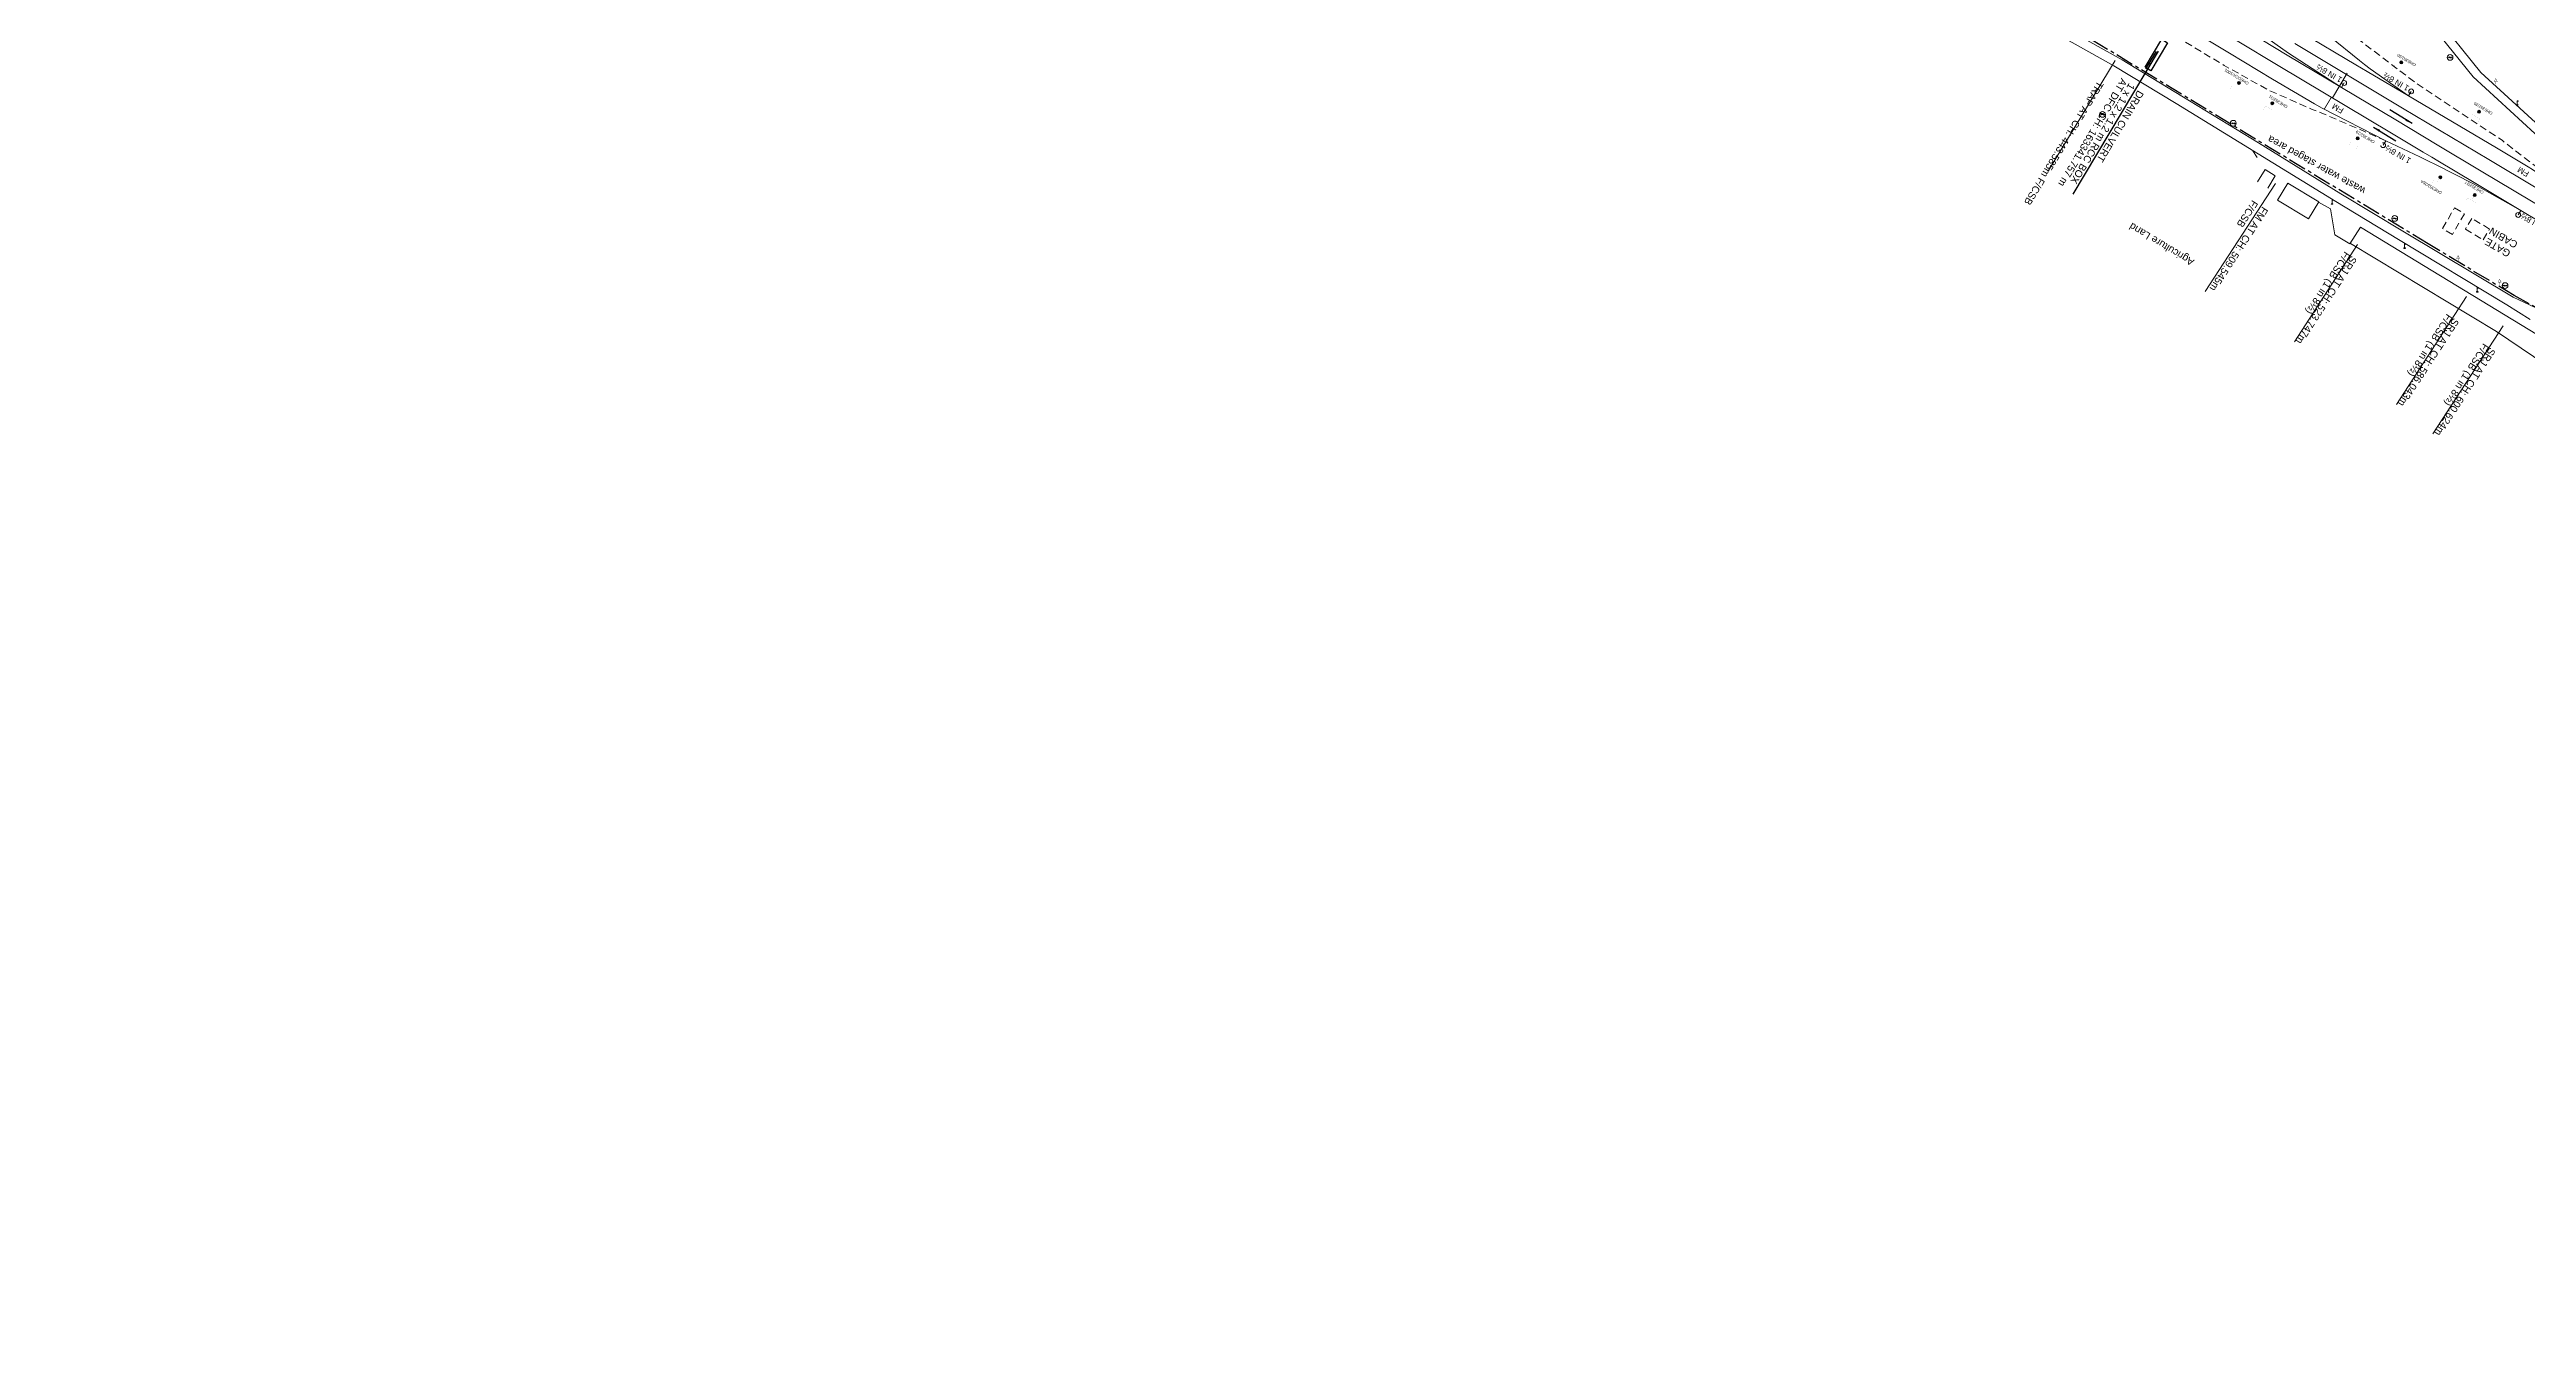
# Model space of a CAD drawing. Header units: metres. Extents: x 593168 to 611286, y 3401475 to 3412398.
# Drawn here: x 599491 to 600350, y 3407672 to 3408114 of the extents above; entities that cross this region are included whole.
import ezdxf

# ---------------------------------------------------------------- set-up
doc = ezdxf.new("R2010")
doc.units = ezdxf.units.M
doc.header["$MEASUREMENT"] = 0
doc.linetypes.add('CENTER', pattern=[2, 1.25, -0.25, 0.25, -0.25])
doc.linetypes.add('DASHED', pattern=[0.75, 0.5, -0.25])
for name, color, linetype, lineweight in [('Compound Wall', 251, 'Continuous', 0), ("DORAHA STN. SRJ's", 251, 'Continuous', 0), ('Electric Pole', 251, 'Continuous', 0), ('Exg track', 7, 'Continuous', 0), ('Existing IR Chainage', 7, 'Continuous', 0), ('Existing IR Track', 7, 'Continuous', 0), ('Fence', 251, 'F-LINE', 0), ('Govt buliding', 251, 'Continuous', 0), ('Lamp_Post', 251, 'Continuous', 0), ('OHE MAST', 8, 'Continuous', 0), ('OHE MAST TEXT', 8, 'Continuous', 0), ('Residential Building Pucca', 251, 'Continuous', 0), ('Side Details', 251, 'Continuous', 0), ('Sign Board', 251, 'Continuous', 0), ('Subroad Edge', 34, 'Continuous', 0), ('Text1', 251, 'Continuous', 0), ('Water Logged Area', 5, 'Continuous', 0)]:
    doc.layers.add(name, color=color, linetype=linetype, lineweight=lineweight)
doc.layers.add('DRAIN CULVERT', color=1, linetype='Continuous')
doc.layers.add('Existing Railway Boundary', color=7, linetype='CENTER')
doc.styles.get("Standard").update_dxf_attribs({"font": 'arial.ttf'})
doc.styles.add('Style-Arial', font='arial.ttf')
doc.linetypes.add('F-LINE', pattern='A,0.6,["X",Standard,S=0.3,R=0,X=0,Y=-0.15],0.1', length=0.7)
doc.dimstyles.new('ISO-25', dxfattribs={"dimtxt": 2.5, "dimasz": 2.5, "dimexe": 1.25, "dimexo": 0.625, "dimtad": 1, "dimtxsty": 'Standard', "dimcen": 2.5, "dimadec": 0, "dimazin": 0, "dimtfac": 1, "dimtmove": 0, "dimatfit": 3, "dimfxl": 1, "dimarcsym": 0})

# ---------------------------------------------------------------- blocks, each defined once
blk = doc.blocks.new('EP')
blk.add_hatch(color=8).paths.add_polyline_path([(-0.21, -0.05), (-0.21, 0.16), (-0.93, -0.01), (-0.31, 0.07), (-0.31, -0.19), (0.31, 0), (0.31, -0.24), (0.94, -0.01), (0.41, -0.1), (0.43, 0.15)])
at = {"color": 8}
for p, q in [((-0.93, -0.01), (-0.21, 0.16)), ((-0.31, 0.07), (-0.93, -0.01)), ((-0.31, -0.19), (-0.31, 0.07)), ((0.31, 0), (-0.31, -0.19)), ((-0.21, 0.16), (-0.21, -0.05)), ((-0.21, -0.05), (0.43, 0.15)), ((0.31, -0.24), (0.31, 0)), ((0.43, 0.15), (0.41, -0.1)), ((0.94, -0.01), (0.31, -0.24)), ((0.41, -0.1), (0.94, -0.01))]:
    blk.add_line(p, q, dxfattribs=at)
blk.add_circle((0, 0), 1, dxfattribs=at)
blk = doc.blocks.new('LP')
for points in [[(0, 0), (0, 1.5)], [(0.25, 1.35), (0.44, 1.35)]]:
    blk.add_lwpolyline(points)
for centre, radius, start, end in [((0.07, 0.99), 0.519, 57.64249, 97.31648), ((0.34, 1.33), 0.094, 11.70118, 168.04763)]:
    blk.add_arc(centre, radius, start, end)
at = {"extrusion": (0, 0, -1)}
blk.add_ellipse((0, 0.01), major_axis=(0.308, 0), ratio=0.400495, dxfattribs=at)
blk.add_ellipse((0.35, 1.36), major_axis=(0.0017, 0.0438), ratio=0.461056, start_param=1.74022, end_param=4.575836)
blk = doc.blocks.new('TSB')
at = {"const_width": 0.132}
blk.add_lwpolyline([(-0.51, 0.84), (0.54, 0.84), (0, 1.85)], close=True, dxfattribs=at)
at = {"const_width": 0.142}
blk.add_lwpolyline([(0, 0.84), (0, 0)], dxfattribs=at)
blk = doc.blocks.new('OHE MAST')
h = blk.add_hatch(color=256)
h.dxf.hatch_style = 1
edge = h.paths.add_edge_path()
edge.add_arc((0, 0), 0.514, 0, 360)
at = {"const_width": 0.01}
for points in [[(1.5, 3.5), (1.5, 2), (-1.5, 2), (-1.5, 3.5)], [(0, 2), (0, 0)]]:
    blk.add_lwpolyline(points, dxfattribs=at)
blk.add_circle((0, 0), 0.514)

msp = doc.modelspace()

# ---------------------------------------------------------------- linework, layer by layer
at = {"layer": 'Compound Wall'}
for points in [[(600277.6837, 3408061.1121, 260.1339), (600281.8565, 3408058.8436, 258.2564), (600283.3077, 3408049.849, 258.6983), (600288.5493, 3408046.6324, 258.5803)], [(600358.8757, 3408011.91, 258.5823), (600292.1717, 3408052.5005, 258.7013), (600288.5493, 3408046.6324, 258.5803)]]:
    msp.add_polyline3d(points, dxfattribs=at)
at = {"layer": "DORAHA STN. SRJ's", "lineweight": 13, "flags": 128}
for points, elevation in [([(600207.1707, 3408110.1842), (600184.0181, 3408072.1024)], 259.883), ([(600262.7021, 3408067.559), (600238.4319, 3408030.1796)], 259.86)]:
    msp.add_lwpolyline(points, dxfattribs=dict(at, elevation=elevation))
at = {"layer": "DORAHA STN. SRJ's", "color": 88, "lineweight": 13, "flags": 128}
msp.add_lwpolyline([(600291.2343, 3408046.4492), (600269.2893, 3408012.651)], dxfattribs=at)
at = {"layer": "DORAHA STN. SRJ's", "lineweight": 13, "flags": 128}
for points in [[(600328.9714, 3408028.4106), (600304.7011, 3407991.0312)], [(600341.6213, 3408018.2034), (600317.3511, 3407980.824)]]:
    msp.add_lwpolyline(points, dxfattribs=at)
at = {"layer": 'DRAIN CULVERT'}
msp.add_lwpolyline([(600192.6022, 3408063.9079), (600222.2503, 3408113.4825)], dxfattribs=at)
msp.add_lwpolyline([(600219.579, 3408106.6779), (600217.5193, 3408107.9097), (600223.3119, 3408117.5955), (600225.3716, 3408116.3637)], close=True, dxfattribs=at)
at = {"layer": 'Exg track'}
for p, q in [((600285.655, 3408100.8697), (600286.5797, 3408102.4241)), ((600308.851, 3408097.9517), (600309.7757, 3408099.5061)), ((600347.799, 3408058.2396), (600346.8743, 3408056.6852))]:
    msp.add_line(p, q, dxfattribs=at)
at = {"layer": 'Exg track', "const_width": 0.3, "elevation": 259.86}
msp.add_lwpolyline([(600279.6724, 3408093.37), (600282.1391, 3408097.4945)], dxfattribs=at)
at = {"layer": 'Exg track'}
for centre in [(600286.5797, 3408102.4241), (600309.7757, 3408099.5061), (600346.8743, 3408056.6852)]:
    msp.add_circle(centre, 0.8325, dxfattribs=at)
at = {"layer": 'Existing IR Chainage', "color": 7, "linetype": 'Continuous', "lineweight": 13, "flags": 128}
msp.add_lwpolyline([(600287.6112, 3408105.8737), (600282.4785, 3408097.2914)], dxfattribs=at)
at = {"layer": 'Existing IR Track', "color": 88, "linetype": 'DASHED', "ltscale": 5}
msp.add_line((600300.9941, 3408082.3917), (600300.0694, 3408080.8373), dxfattribs=at)
at = {"layer": 'Existing IR Track', "color": 0, "linetype": 'DASHED', "ltscale": 5, "flags": 128}
for points in [[(600300.9941, 3408082.3917), (600280.6872, 3408091.1888), (600278.194, 3408092.197), (600275.4645, 3408093.2597), (600259.8356, 3408100.2013), (600244.9725, 3408108.5287), (600217.7499, 3408124.797), (600195.4514, 3408138.2511), (600177.9328, 3408148.4846), (600159.1489, 3408158.3834), (600139.3863, 3408168.0445), (600121.5005, 3408176.271), (600103.4945, 3408184.3792), (600085.5503, 3408192.4555), (600068.2262, 3408200.1721), (600044.0212, 3408211.0553), (600024.1862, 3408220.0175), (600004.0911, 3408229.1691), (599986.1424, 3408237.2709), (599968.0807, 3408245.4461), (599948.2324, 3408254.4952), (599909.4774, 3408276.0415), (599891.8619, 3408285.7167), (599873.0778, 3408294.3827), (599855.3291, 3408302.1459), (599838.3999, 3408309.725), (599821.0558, 3408317.7999), (599803.6602, 3408326.1886), (599786.4958, 3408334.8279), (599768.6698, 3408343.7482), (599750.442, 3408353.5777), (599744.6879, 3408357.0053), (599724.0956, 3408370.2137), (599704.7053, 3408384.0115), (599686.8914, 3408399.2996), (599669.2958, 3408416.597), (599652.1152, 3408433.2776), (599635.9553, 3408446.7247), (599620.8413, 3408457.3073), (599602.7895, 3408468.5208), (599565.5836, 3408490.2766), (599549.4534, 3408499.7086), (599533.478, 3408508.9593), (599491.1348, 3408533.6096)], [(600371.7741, 3408059.102), (600352.7103, 3408073.6753), (600351.4286, 3408074.6873), (600348.6872, 3408076.7912), (600341.272, 3408082.5498), (600311.4863, 3408102.3599), (600287.0632, 3408120.9234), (600260.655, 3408148.6428), (600249.3309, 3408163.1641), (600235.3453, 3408181.8862), (600218.1266, 3408202.5097), (600199.1191, 3408221.1831), (600188.3962, 3408229.5465), (600164.7737, 3408244.6274), (600138.4067, 3408260.3476), (600113.8224, 3408274.9741), (600086.4067, 3408291.3862), (600061.2619, 3408306.475), (600034.6374, 3408322.3375), (600016.572, 3408333.1355), (599985.9365, 3408351.4066), (599957.6168, 3408368.3825), (599953.3616, 3408370.9223)]]:
    msp.add_lwpolyline(points, dxfattribs=at)
at = {"layer": 'Existing IR Track', "color": 0, "flags": 128}
for points in [[(600308.851, 3408097.9517), (600295.5444, 3408107.3834), (600293.6546, 3408108.8504), (600291.8701, 3408110.2163), (600281.6032, 3408118.582), (600270.3986, 3408129.0294), (600255.7051, 3408145.2896), (600244.6044, 3408159.775), (600229.3954, 3408181.1272), (600215.5063, 3408198.1644), (600213.6383, 3408200.2358), (600195.5917, 3408217.2245), (600184.5278, 3408225.9536), (600162.0459, 3408240.2023), (600135.3862, 3408256.1082), (600117.2637, 3408266.9192), (600083.7776, 3408286.917)], [(600371.7741, 3408059.102), (600351.8697, 3408072.4561), (600350.353, 3408073.3268), (600347.4907, 3408075.0847), (600339.4194, 3408079.9213), (600308.851, 3408097.9517), (600294.5571, 3408106.3447), (600292.5249, 3408107.5299), (600290.6416, 3408108.6556), (600271.5201, 3408120.04), (600254.0619, 3408130.3602), (600229.2081, 3408145.165), (600206.4063, 3408158.8602)], [(600285.655, 3408100.8697), (600267.277, 3408112.7043), (600251.1366, 3408124.1704), (600244.0361, 3408129.2556), (600240.8931, 3408131.5149), (600226.8554, 3408140.7169), (600213.5676, 3408149.5387)], [(600347.799, 3408058.2396), (600331.3916, 3408067.4606), (600318.2449, 3408074.131), (600315.841, 3408075.3094), (600312.7644, 3408076.8603), (600300.9941, 3408082.3917), (600278.9748, 3408093.7293), (600276.2166, 3408095.2087), (600261.7297, 3408103.72), (600246.8072, 3408112.7472), (600220.0545, 3408128.8717)], [(600369.5231, 3408056.2142), (600336.6831, 3408075.8974), (600306.7731, 3408093.7247), (600269.3995, 3408116.1115)]]:
    msp.add_lwpolyline(points, dxfattribs=at)
at = {"layer": 'Existing IR Track', "color": 0, "lineweight": 15, "flags": 128}
for points in [[(600356.9694, 3408058.2514), (600334.0791, 3408071.906), (600318.8288, 3408081.0369), (600304.4621, 3408089.6387), (600266.8478, 3408112.1006), (600249.804, 3408122.3248)], [(600354.4384, 3408054.2445), (600347.799, 3408058.2396), (600331.6756, 3408067.9101), (600319.0292, 3408075.4303), (600316.9293, 3408076.69), (600313.9662, 3408078.4679), (600302.3371, 3408085.415), (600264.3052, 3408108.16), (600248.8538, 3408117.3795)]]:
    msp.add_lwpolyline(points, dxfattribs=at)
at = {"layer": 'Existing IR Track', "color": 88, "linetype": 'DASHED', "ltscale": 5}
msp.add_circle((600300.0694, 3408080.8373), 0.8325, dxfattribs=at)
at = {"layer": 'Existing Railway Boundary', "ltscale": 5}
msp.add_lwpolyline([(601317.2433, 3407450.7097), (601224.899, 3407507.0908), (601103.8361, 3407576.9037), (601076.3041, 3407593.1922), (601027.0445, 3407622.1279), (600800.8989, 3407757.7565), (600729.53, 3407800.2216), (600590.7896, 3407882.7312), (600531.0891, 3407918.878), (600526.2178, 3407921.6024), (600502.3694, 3407935.4788), (600422.2553, 3407983.1065), (600376.8527, 3408011.2163), (600345.4847, 3408028.7629), (600315.7213, 3408046.6622), (600129.9447, 3408159.317), (599995.7813, 3408208.5798), (599954.336, 3408225.7264), (599945.3157, 3408214.7803), (599936.2222, 3408204.7154)], dxfattribs=at)
at = {"layer": 'Fence'}
msp.add_line((600256.3852, 3408076.5379), (600254.8974, 3408078.8576), dxfattribs=at)
msp.add_lwpolyline([(600367.4445, 3407986.0539), (600356.5354, 3407993.0441), (600360.7124, 3408001.8631), (600339.3094, 3408016.2496), (600288.6975, 3408046.7562)], dxfattribs=at)
at = {"layer": 'Govt buliding', "color": 88, "linetype": 'DASHED', "ltscale": 5}
for points in [[(600324.8465, 3408059.1706), (600328.2359, 3408057.1072), (600324.0538, 3408049.8937), (600320.6822, 3408051.9879)], [(600336.9741, 3408051.8053), (600330.8042, 3408055.5088), (600328.5908, 3408051.7703), (600334.7612, 3408048.0677)]]:
    msp.add_lwpolyline(points, close=True, dxfattribs=at)
at = {"layer": 'Residential Building Pucca'}
msp.add_polyline3d([(600260.0539, 3408066.0156, 257.909), (600262.6649, 3408070.278, 257.909), (600259.1268, 3408072.4454, 257.9155), (600256.5157, 3408068.183, 257.9155)], dxfattribs=at)
msp.add_polyline3d([(600277.7442, 3408061.2078, 261.1006), (600267.0172, 3408067.7119, 261.2685), (600263.4158, 3408061.7997, 258.8742), (600274.1428, 3408055.2955, 258.7063)], close=True, dxfattribs=at)
at = {"layer": 'Subroad Edge'}
for points in [[(600368.3276, 3408132.7017, 258.3963), (600366.1053, 3408110.4822, 258.4034), (600358.3422, 3408083.7346, 258.6723), (600333.9695, 3408106.0658, 258.5983), (600302.2929, 3408145.4931, 258.5044), (600293.487, 3408156.4086, 258.6553), (600223.3747, 3408226.4983, 258.7833), (600210.7312, 3408235.853, 258.8243), (600209.5668, 3408236.7547, 258.8503), (600202.4877, 3408241.9739, 258.7993), (600172.0147, 3408264.5688, 258.7093), (600168.2839, 3408267.27, 258.6563), (600166.1761, 3408270.401, 258.6223), (600165.9626, 3408288.2335, 258.4814)], [(600351.0258, 3408020.4237, 258.8263), (600342.985, 3408025.5583, 258.5763), (600305.3909, 3408048.1333, 258.1155), (600283.6828, 3408061.3142, 258.0565), (600228.2712, 3408095.2583, 258.1585), (600206.7717, 3408108.4121, 258.0635), (600156.8294, 3408136.471, 258.2984), (600132.8452, 3408149.871, 258.4484), (600096.3159, 3408166.3305, 258.5343), (600086.6197, 3408170.2176, 258.5843), (600083.6553, 3408174.315, 258.6743)], [(600088.6533, 3408172.7205, 258.6153), (600094.3857, 3408170.4535, 258.5893), (600134.4616, 3408152.4555, 258.4914), (600155.1841, 3408140.8129, 258.3584), (600209.59, 3408110.4267, 258.1045), (600230.2703, 3408097.9064, 258.1075), (600256.8425, 3408081.6887, 258.1415), (600285.4314, 3408064.0284, 258.0075), (600306.8612, 3408051.0591, 258.1155), (600345.1063, 3408028.1964, 258.5983), (600353.021, 3408024.4762, 258.8562), (600355.3593, 3408024.2495, 258.9112)], [(600356.8889, 3408081.0218, 258.7313), (600331.2988, 3408104.5269, 258.6403), (600299.6422, 3408143.7859, 258.5473)]]:
    msp.add_polyline3d(points, dxfattribs=at)

# ---------------------------------------------------------------- block references
at = {"layer": 'Electric Pole', "xscale": 0.9997078269552191, "yscale": 0.9997078269552191, "zscale": 0.9997078269552191}
for p in [(600323.2669, 3408111.282, 260.8187), (600202.7733, 3408091.517, 259.1742), (600248.1248, 3408088.4456, 260.8747), (600304.0697, 3408055.4759, 261.3625), (600342.347, 3408032.2038, 260.2888)]:
    msp.add_blockref('EP', p, dxfattribs=at)
at = {"layer": 'Lamp_Post', "xscale": 0.9997078269552191, "yscale": 0.9997078269552191, "zscale": 0.9997078269552191}
for p in [(600346.5245, 3408094.7674, 260.5038), (600282.3591, 3408060.4844, 260.4588), (600307.5144, 3408045.17, 261.4295), (600332.6977, 3408030.0017, 260.4768)]:
    msp.add_blockref('LP', p, dxfattribs=at)
at = {"layer": 'OHE MAST', "rotation": 149.0208306544456}
for p in [(600306.3367, 3408109.5667), (600250.0765, 3408102.4646), (600261.6452, 3408095.4002), (600333.34, 3408092.4579), (600291.2431, 3408083.2251), (600319.9056, 3408069.7464), (600331.8366, 3408063.5951)]:
    msp.add_blockref('OHE MAST', p, dxfattribs=at)
at = {"layer": 'Sign Board', "xscale": 0.9997078269552191, "yscale": 0.9997078269552191, "zscale": 0.9997078269552191}
for p in [(600339.0909, 3408102.1149, 260.7747), (600326.0335, 3408040.7353, 260.1949), (600340.4366, 3408032.5747, 260.1919)]:
    msp.add_blockref('TSB', p, dxfattribs=at)

# ---------------------------------------------------------------- texts
at = {"layer": "DORAHA STN. SRJ's", "lineweight": 13, "char_height": 2.5, "attachment_point": 4, "line_spacing_factor": 0.648, "style": 'Style-Arial'}
for s, insert, width, rotation in [('\\pxsm1;TRAP AT CH: 443.585m F/CSB', (600202.2349, 3408102.7072, 259.883), 48.267487, 238.7016673), ('\\pxsm1;FM AT CH: 509.545m F/CSB', (600257.5471, 3408060.2315), 34.941727, 237.0045612), ('{\\C88;SRJ AT CH: 523.747m F/CSB (1 in 8½)}', (600288.6168, 3408043.0298), 41.835959, 237.0045612), ('SRJ AT CH: 586.043m F/CSB (1 in 8½)', (600324.0286, 3408021.4099), 39.524596, 237.0045612), ('SRJ AT CH: 600.624m F/CSB (1 in 8½)', (600336.6785, 3408011.2027), 41.333473, 237.0045612)]:
    msp.add_mtext(s, dxfattribs=dict(at, insert=insert, width=width, rotation=rotation))
at = {"layer": 'DRAIN CULVERT'}
for s, p in [('AT DFC CH: 163341.757 m', (600209.3288, 3408104.274)), ('1 x 1.2 x 1.2 m RCC BOX', (600212.0215, 3408102.591)), ('DRAIN CULVERT', (600215.0698, 3408100.1116))]:
    msp.add_text(s, height=2.5, rotation=239.0783612, dxfattribs=at).set_placement(p)
at = {"layer": 'Exg track'}
for s, p in [('1 IN 8½', (600286.0866, 3408104.1338)), ('1 IN 8½', (600309.2827, 3408101.2158)), ('FM', (600286.6006, 3408093.4397)), ('FM', (600350.8738, 3408071.4818)), ('1 IN 8½', (600356.887, 3408052.5217))]:
    msp.add_text(s, height=2, rotation=149.7978573, dxfattribs=at).set_placement(p)
at = {"layer": 'Exg track', "color": 88}
msp.add_text('1 IN 8½', height=2, rotation=149.7978573, dxfattribs=at).set_placement((600309.97, 3408076.0766))
at = {"layer": 'OHE MAST TEXT'}
for s, p in [('OHE352/30', (600311.5372, 3408108.9172, 261.327)), ('OHEDOA/1001', (600253.5981, 3408102.5711, 261.129)), ('OHE352/31', (600267.0611, 3408094.5053, 263.694)), ('OHE352/28', (600338.124, 3408092.1625, 263.537)), ('OHE352/29', (600297.2599, 3408082.2734, 263.309)), ('OHE352/28A', (600320.5544, 3408064.6311, 263.307)), ('OHE352/27', (600335.0443, 3408064.7612, 263.256))]:
    msp.add_text(s, height=1, rotation=149, dxfattribs=at).set_placement(p)
at = {"layer": 'Side Details'}
msp.add_text('Agriculture Land', height=2.5, rotation=149, dxfattribs=at).set_placement((600234.8119, 3408041.0183, 156.3202))
at = {"layer": 'Text1', "color": 88}
for s, p in [('CABIN', (600346.9937, 3408047.1605, 154.3708)), ('CABIN', (600346.9937, 3408047.1605, 154.3708)), ('GATE', (600344.4974, 3408044.0741, 154.3708)), ('GATE', (600344.4974, 3408044.0741, 154.3708))]:
    msp.add_text(s, height=2.5, rotation=150, dxfattribs=at).set_placement(p)
at = {"layer": 'Water Logged Area'}
msp.add_text('waste water staged area', height=2.5, rotation=151.0443592, dxfattribs=at).set_placement((600294.1892, 3408065.869))

# ---------------------------------------------------------------- leaders
at = {"layer": 'DRAIN CULVERT'}
msp.add_leader([(600217.7725, 3408107.3344, 0.011), (600221.4718, 3408113.3402, -0.0165)], dimstyle='ISO-25', override={"dimtxt": 3, "dimasz": 2.5, "dimgap": 0.625, "dimtad": 0, "dimdec": 3, "dimzin": 2, "dimtdec": 3}, dxfattribs=at)
at = {"layer": 'Existing IR Track', "color": 7, "lineweight": -3}
for points in [[(600310.1094, 3408088.3594), (600302.4279, 3408093.0744)], [(600296.6729, 3408087.154), (600304.5108, 3408082.3957)]]:
    msp.add_leader(points, dimstyle='ISO-25', override={"dimtxt": 3, "dimasz": 2.5, "dimtad": 0, "dimdec": 3, "dimzin": 2, "dimtdec": 3}, dxfattribs=at)

doc.saveas('drawing.dxf')
